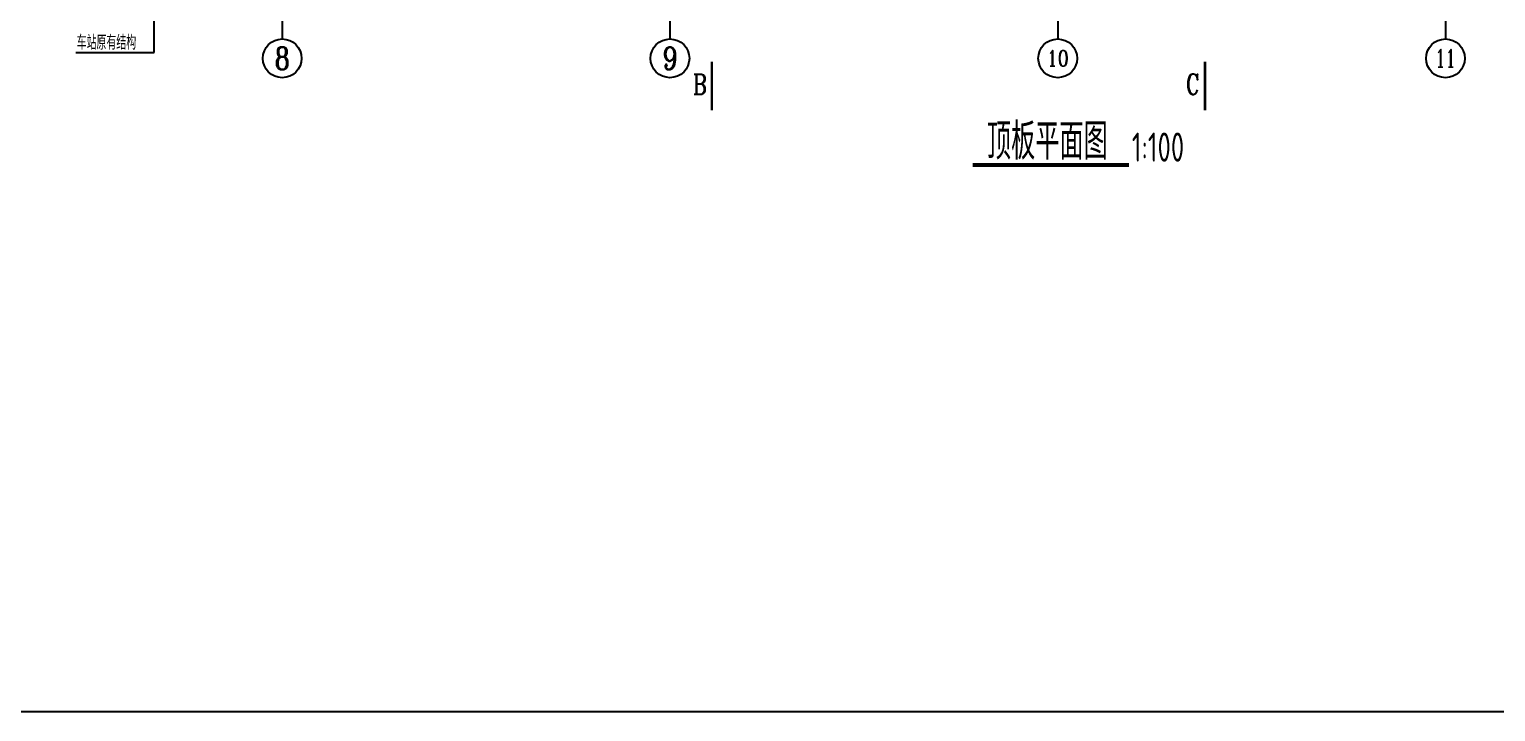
# Model space of a CAD drawing. Header units: millimetres. Extents: x -897614 to 191467, y -439928 to 101803.
# Drawn here: x -421766 to -391512, y -146387 to -132303 of the extents above; entities that cross this region are included whole.
import ezdxf
from ezdxf.enums import TextEntityAlignment as Align

# ---------------------------------------------------------------- set-up
doc = ezdxf.new("R2010")
doc.units = ezdxf.units.MM
doc.header["$LTSCALE"] = 1000
for name, color, linetype in [('AXIS', 3, 'Continuous'), ('DIM_SYMB', 3, 'Continuous'), ('JG_TEXT', 7, 'Continuous'), ('PUB_TEXT', 7, 'Continuous')]:
    doc.layers.add(name, color=color, linetype=linetype)
doc.layers.add('AXIS_TEXT', color=7, linetype='Continuous', lineweight=18)
doc.layers.add('DY', color=1, linetype='Continuous', plot=False)
doc.styles.add('_TCH_AXIS', font='COMPLEX', dxfattribs={"bigfont": 'GBCBIG'})
doc.styles.add('_TCH_LABEL', font='COMPLEX', dxfattribs={"bigfont": 'GBCBIG'})
doc.styles.add('COMPLEX', font='COMPLEX')
doc.styles.add('TSSD', font='tssdeng.shx', dxfattribs={"width": 0.7, "bigfont": 'tssdchn.shx'})

# ---------------------------------------------------------------- blocks, each defined once
blk = doc.blocks.new('_axiso')
blk.add_circle((0, 0), 0.5)
at = {"layer": 'AXIS_TEXT', "style": 'COMPLEX', "width": 1.041667}
blk.add_attdef('A', text='', height=0.56, dxfattribs=at).set_placement((-0.25, -0.28), (0.25, -0.28), align=Align.FIT)

msp = doc.modelspace()

# ---------------------------------------------------------------- linework, layer by layer
at = {"layer": 'AXIS'}
for p, q in [((-416548.11204, -130682.51903, 0), (-416548.11204, -132502.36899, 0)), ((-408548.11204, -130682.51903, 0), (-408548.11204, -132502.36899, 0)), ((-400548.11204, -130682.51903, 0), (-400548.11204, -132502.36899, 0)), ((-392548.11204, -130682.51903, 0), (-392548.11204, -132502.36899, 0))]:
    msp.add_line(p, q, dxfattribs=at)
at = {"layer": 'DIM_SYMB'}
for points, const_width in [([(-407684.83573, -132973.5229), (-407684.83573, -133973.5229)], 50), ([(-397508.91842, -132973.5229), (-397508.91842, -133973.5229)], 50), ([(-402305.16702, -135104.81116), (-399079.50743, -135104.81132)], 80)]:
    msp.add_lwpolyline(points, dxfattribs=dict(at, const_width=const_width))
at = {"layer": 'DY'}
msp.add_lwpolyline([(-366322.80596, -146387.41598), (-440572.80596, -146387.41598), (-440572.80596, -104387.41598), (-366322.80596, -104387.41598)], close=True, dxfattribs=at)
at = {"layer": 'JG_TEXT'}
for p, q in [((-419192.63046, -132781.35633), (-419192.63046, -131016.97153)), ((-420808.80385, -132781.35633), (-419192.63046, -132781.35633))]:
    msp.add_line(p, q, dxfattribs=at)

# ---------------------------------------------------------------- block references
at = {"layer": 'AXIS'}
ref = msp.add_blockref('_axiso', (-416548.11204, -132902.36899, 0), dxfattribs=dict(at, xscale=800, yscale=800, zscale=800))
ref.add_attrib('A', '8', dxfattribs={"layer": 'AXIS_TEXT', "ltscale": 10, "height": 465.94816, "style": '_TCH_AXIS'}).set_placement((-416703.4281, -133135.34307, 0), (-416392.79599, -133135.34307, 0), align=Align.FIT)
ref = msp.add_blockref('_axiso', (-408548.11204, -132902.36899, 0), dxfattribs=dict(at, xscale=800, yscale=800, zscale=800))
ref.add_attrib('A', '9', dxfattribs={"layer": 'AXIS_TEXT', "ltscale": 10, "height": 465.94816, "style": '_TCH_AXIS'}).set_placement((-408703.4281, -133135.34307, 0), (-408392.79599, -133135.34307, 0), align=Align.FIT)
ref = msp.add_blockref('_axiso', (-400548.11204, -132902.36899, 0), dxfattribs=dict(at, xscale=800, yscale=800, zscale=800))
ref.add_attrib('A', '10', dxfattribs={"layer": 'AXIS_TEXT', "ltscale": 10, "height": 328.445495, "style": '_TCH_AXIS'}).set_placement((-400774.89584, -133066.59173, 0), (-400321.32825, -133066.59173, 0), align=Align.FIT)
ref = msp.add_blockref('_axiso', (-392548.11204, -132902.36899, 0), dxfattribs=dict(at, xscale=800, yscale=800, zscale=800))
ref.add_attrib('A', '11', dxfattribs={"layer": 'AXIS_TEXT', "ltscale": 10, "height": 368.76258, "style": '_TCH_AXIS'}).set_placement((-392758.83352, -133086.75028, 0), (-392337.39057, -133086.75028, 0), align=Align.FIT)

# ---------------------------------------------------------------- texts
at = {"layer": 'DIM_SYMB', "style": '_TCH_LABEL', "width": 0.705882}
for s, p in [('B', (-408074.52613, -133650.93241)), ('C', (-397898.60882, -133650.93241))]:
    msp.add_text(s, height=425, dxfattribs=at).set_placement(p)
at = {"layer": 'JG_TEXT', "style": 'TSSD', "width": 0.65}
msp.add_text('车站原有结构', height=300, dxfattribs=at).set_placement((-420789.11959, -132724.52294))
at = {"layer": 'PUB_TEXT', "style": 'TSSD', "width": 0.7}
for s, height, p in [('顶板平面图', 750, (-402009.08555, -134991.65911)), ('1:100', 600, (-399019.44886, -135035.12914))]:
    msp.add_text(s, height=height, rotation=359.999999146, dxfattribs=at).set_placement(p)

doc.saveas('drawing.dxf')
